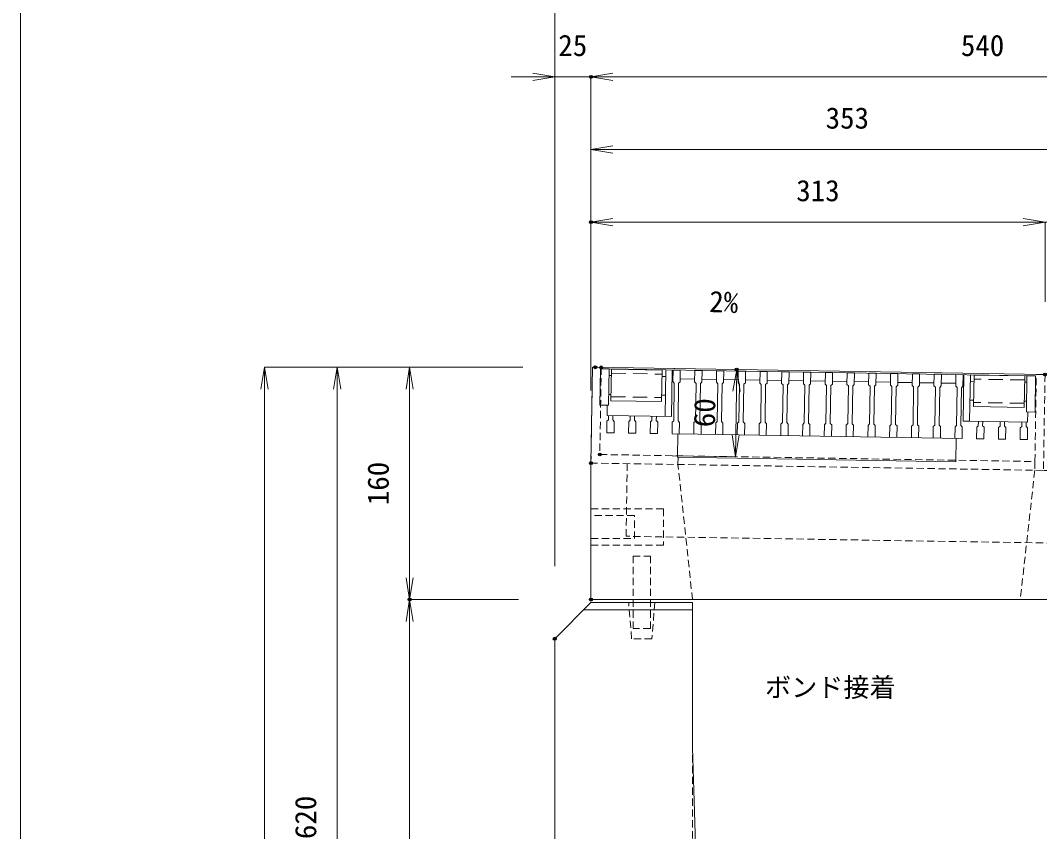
# Model space of a CAD drawing. Units: millimetres, scale not verified. Extents: x -1945 to 1945, y -1141 to 1699.
# Drawn here: x -1945 to -1242, y 60 to 619 of the extents above; entities that cross this region are included whole.
import ezdxf
from ezdxf.enums import TextEntityAlignment as Align

# ---------------------------------------------------------------- set-up
doc = ezdxf.new("R2010")
doc.units = ezdxf.units.MM
doc.header["$LTSCALE"] = 10
doc.header["$PDMODE"] = 32
doc.header["$PDSIZE"] = 2
doc.linetypes.add('USER1', pattern=[0.75, 0.5, -0.25])
doc.linetypes.add('USER2', pattern=[1.5, 1, -0.5])
for name, color, linetype, lineweight in [('0-1_TITLE', 7, 'Continuous', 18), ('0-3_KIJUN', 7, 'USER1', 18), ('0-5_SUNPO_S10', 3, 'Continuous', 18), ('0-7_10-グレ__チング', 5, 'Continuous', 18), ('0-9__0-0_0', 7, 'Continuous', 18)]:
    doc.layers.add(name, color=color, linetype=linetype, lineweight=lineweight)
doc.layers.add('0-A__0-2_DEFPOINTS', color=7, linetype='Continuous')
doc.styles.add('ＭＳ ゴシック', font='')
doc.styles.get('ＭＳ ゴシック').set_extended_font_data('MS Gothic')

# ---------------------------------------------------------------- blocks, each defined once
blk = doc.blocks.new('_OPEN')
at = {"layer": '0-9__0-0_0'}
blk.add_line((0, 0), (-1, 0), dxfattribs=at)
blk.add_lwpolyline([(-1, 0.1667), (0, 0), (-1, -0.1667)], dxfattribs=at)
blk = doc.blocks.new('_D2')
at = {"layer": '0-5_SUNPO_S10'}
for p, q in [((346.34, 1799.64), (168.34, 1799.64)), ((168.34, 1784.64), (168.34, 954.64)), ((338.34, 939.64), (168.34, 939.64))]:
    blk.add_line(p, q, dxfattribs=at)
at = {"layer": '0-A__0-2_DEFPOINTS'}
for p in [(396.34, 1799.64), (168.34, 939.64), (388.34, 939.64)]:
    blk.add_point(p, dxfattribs=at)
at = {"layer": '0-5_SUNPO_S10', "xscale": 15, "yscale": 15}
for p, rotation in [((168.34, 1799.64), 90), ((168.34, 939.64), 270)]:
    blk.add_blockref('_OPEN', p, dxfattribs=dict(at, rotation=rotation))
at = {"layer": '0-5_SUNPO_S10', "color": 7, "style": 'ＭＳ ゴシック'}
blk.add_text('860', height=14.66, rotation=90, dxfattribs=at).set_placement((158.34, 1354.64), align=Align.BOTTOM_LEFT)
blk = doc.blocks.new('_D20')
at = {"layer": '0-5_SUNPO_S10'}
for p, q in [((393.34, 1783.65), (393.34, 1949.64)), ((408.34, 1949.64), (731.84, 1949.64)), ((746.84, 1845.53), (746.84, 1949.64))]:
    blk.add_line(p, q, dxfattribs=at)
at = {"layer": '0-A__0-2_DEFPOINTS'}
for p in [(746.84, 1949.64), (746.84, 1795.53), (393.34, 1733.65)]:
    blk.add_point(p, dxfattribs=at)
at = {"layer": '0-5_SUNPO_S10', "xscale": 15, "yscale": 15, "rotation": 180}
blk.add_blockref('_OPEN', (393.34, 1949.64), dxfattribs=at)
at = {"layer": '0-5_SUNPO_S10', "xscale": 15, "yscale": 15}
blk.add_blockref('_OPEN', (746.84, 1949.64), dxfattribs=at)
at = {"layer": '0-5_SUNPO_S10', "color": 7, "style": 'ＭＳ ゴシック'}
blk.add_text('353', height=14.66, dxfattribs=at).set_placement((555.09, 1959.64), align=Align.BOTTOM_LEFT)
blk = doc.blocks.new('_D22')
at = {"layer": '0-5_SUNPO_S10'}
for p, q in [((353.34, 1999.64), (338.34, 1999.64)), ((368.34, 1662.64), (368.34, 1999.64)), ((368.34, 1999.64), (393.34, 1999.64)), ((393.34, 1783.65), (393.34, 1999.64)), ((408.34, 1999.64), (423.34, 1999.64))]:
    blk.add_line(p, q, dxfattribs=at)
at = {"layer": '0-A__0-2_DEFPOINTS'}
for p in [(393.34, 1999.64), (393.34, 1733.65), (368.34, 1612.64)]:
    blk.add_point(p, dxfattribs=at)
at = {"layer": '0-5_SUNPO_S10', "xscale": 15, "yscale": 15}
blk.add_blockref('_OPEN', (368.34, 1999.64), dxfattribs=at)
at = {"layer": '0-5_SUNPO_S10', "xscale": 15, "yscale": 15, "rotation": 180}
blk.add_blockref('_OPEN', (393.34, 1999.64), dxfattribs=at)
at = {"layer": '0-5_SUNPO_S10', "color": 7, "style": 'ＭＳ ゴシック'}
blk.add_text('25', height=14.66, dxfattribs=at).set_placement((370.84, 2009.64), align=Align.BOTTOM_LEFT)
blk = doc.blocks.new('_D23')
at = {"layer": '0-5_SUNPO_S10'}
for p, q in [((393.34, 1783.65), (393.34, 1999.64)), ((408.34, 1999.64), (918.34, 1999.64)), ((933.34, 1785.53), (933.34, 1999.64))]:
    blk.add_line(p, q, dxfattribs=at)
at = {"layer": '0-A__0-2_DEFPOINTS'}
for p in [(933.34, 1999.64), (933.34, 1735.53), (393.34, 1733.65)]:
    blk.add_point(p, dxfattribs=at)
at = {"layer": '0-5_SUNPO_S10', "xscale": 15, "yscale": 15, "rotation": 180}
blk.add_blockref('_OPEN', (393.34, 1999.64), dxfattribs=at)
at = {"layer": '0-5_SUNPO_S10', "xscale": 15, "yscale": 15}
blk.add_blockref('_OPEN', (933.34, 1999.64), dxfattribs=at)
at = {"layer": '0-5_SUNPO_S10', "color": 7, "style": 'ＭＳ ゴシック'}
blk.add_text('540', height=14.66, dxfattribs=at).set_placement((648.34, 2009.64), align=Align.BOTTOM_LEFT)
blk = doc.blocks.new('_D25')
at = {"layer": '0-5_SUNPO_S10'}
for p, q in [((368.34, 1662.64), (368.34, 2049.64)), ((383.34, 2049.64), (943.34, 2049.64)), ((958.34, 1662.64), (958.34, 2049.64))]:
    blk.add_line(p, q, dxfattribs=at)
at = {"layer": '0-A__0-2_DEFPOINTS'}
for p in [(958.34, 2049.64), (368.34, 1612.64), (958.34, 1612.64)]:
    blk.add_point(p, dxfattribs=at)
at = {"layer": '0-5_SUNPO_S10', "xscale": 15, "yscale": 15, "rotation": 180}
blk.add_blockref('_OPEN', (368.34, 2049.64), dxfattribs=at)
at = {"layer": '0-5_SUNPO_S10', "xscale": 15, "yscale": 15}
blk.add_blockref('_OPEN', (958.34, 2049.64), dxfattribs=at)
at = {"layer": '0-5_SUNPO_S10', "color": 7, "style": 'ＭＳ ゴシック'}
blk.add_text('590', height=14.66, dxfattribs=at).set_placement((648.34, 2059.64), align=Align.BOTTOM_LEFT)
blk = doc.blocks.new('_D26')
at = {"layer": '0-5_SUNPO_S10'}
for p, q in [((346.34, 1799.64), (268.34, 1799.64)), ((268.34, 1784.64), (268.34, 1654.64)), ((343.34, 1639.64), (268.34, 1639.64))]:
    blk.add_line(p, q, dxfattribs=at)
at = {"layer": '0-A__0-2_DEFPOINTS'}
for p in [(396.34, 1799.64), (268.34, 1639.64), (393.34, 1639.64)]:
    blk.add_point(p, dxfattribs=at)
at = {"layer": '0-5_SUNPO_S10', "xscale": 15, "yscale": 15}
for p, rotation in [((268.34, 1799.64), 90), ((268.34, 1639.64), 270)]:
    blk.add_blockref('_OPEN', p, dxfattribs=dict(at, rotation=rotation))
at = {"layer": '0-5_SUNPO_S10', "color": 7, "style": 'ＭＳ ゴシック'}
blk.add_text('160', height=14.66, rotation=90, dxfattribs=at).set_placement((258.34, 1704.64), align=Align.BOTTOM_LEFT)
blk = doc.blocks.new('_D27')
at = {"layer": '0-5_SUNPO_S10'}
for p, q in [((343.34, 1639.64), (268.34, 1639.64)), ((268.34, 1624.64), (268.34, 1194.64)), ((613.34, 1179.64), (268.34, 1179.64))]:
    blk.add_line(p, q, dxfattribs=at)
at = {"layer": '0-A__0-2_DEFPOINTS'}
for p in [(393.34, 1639.64), (268.34, 1179.64), (663.34, 1179.64)]:
    blk.add_point(p, dxfattribs=at)
at = {"layer": '0-5_SUNPO_S10', "xscale": 15, "yscale": 15}
for p, rotation in [((268.34, 1639.64), 90), ((268.34, 1179.64), 270)]:
    blk.add_blockref('_OPEN', p, dxfattribs=dict(at, rotation=rotation))
at = {"layer": '0-5_SUNPO_S10', "color": 7, "style": 'ＭＳ ゴシック'}
blk.add_text('460', height=14.66, rotation=90, dxfattribs=at).set_placement((258.34, 1394.64), align=Align.BOTTOM_LEFT)
blk = doc.blocks.new('_D28')
at = {"layer": '0-5_SUNPO_S10'}
for p, q in [((346.34, 1799.64), (218.34, 1799.64)), ((218.34, 1784.64), (218.34, 1194.64)), ((613.34, 1179.64), (218.34, 1179.64))]:
    blk.add_line(p, q, dxfattribs=at)
at = {"layer": '0-A__0-2_DEFPOINTS'}
for p in [(396.34, 1799.64), (218.34, 1179.64), (663.34, 1179.64)]:
    blk.add_point(p, dxfattribs=at)
at = {"layer": '0-5_SUNPO_S10', "xscale": 15, "yscale": 15}
for p, rotation in [((218.34, 1799.64), 90), ((218.34, 1179.64), 270)]:
    blk.add_blockref('_OPEN', p, dxfattribs=dict(at, rotation=rotation))
at = {"layer": '0-5_SUNPO_S10', "color": 7, "style": 'ＭＳ ゴシック'}
blk.add_text('620', height=14.66, rotation=90, dxfattribs=at).set_placement((208.34, 1474.64), align=Align.BOTTOM_LEFT)
blk = doc.blocks.new('_D34')
at = {"layer": '0-5_SUNPO_S10'}
for p, q in [((393.34, 1783.65), (393.34, 1899.64)), ((691.36, 1899.64), (408.34, 1899.64)), ((706.36, 1844.64), (706.36, 1899.64))]:
    blk.add_line(p, q, dxfattribs=at)
at = {"layer": '0-A__0-2_DEFPOINTS'}
for p in [(393.34, 1899.64), (706.36, 1794.64), (393.34, 1733.65)]:
    blk.add_point(p, dxfattribs=at)
at = {"layer": '0-5_SUNPO_S10', "xscale": 15, "yscale": 15, "rotation": 180}
blk.add_blockref('_OPEN', (393.34, 1899.64), dxfattribs=at)
at = {"layer": '0-5_SUNPO_S10', "xscale": 15, "yscale": 15}
blk.add_blockref('_OPEN', (706.36, 1899.64), dxfattribs=at)
at = {"layer": '0-5_SUNPO_S10', "color": 7, "style": 'ＭＳ ゴシック'}
blk.add_text('313', height=14.66, dxfattribs=at).set_placement((534.85, 1909.64), align=Align.BOTTOM_LEFT)
blk = doc.blocks.new('_D35')
at = {"layer": '0-5_SUNPO_S10'}
for p, q in [((691.36, 1899.64), (676.36, 1899.64)), ((706.36, 1844.64), (706.36, 1899.64)), ((706.36, 1899.64), (746.84, 1899.64)), ((746.84, 1845.53), (746.84, 1899.64)), ((761.84, 1899.64), (776.84, 1899.64))]:
    blk.add_line(p, q, dxfattribs=at)
at = {"layer": '0-A__0-2_DEFPOINTS'}
for p in [(746.84, 1899.64), (706.36, 1794.64), (746.84, 1795.53)]:
    blk.add_point(p, dxfattribs=at)
at = {"layer": '0-5_SUNPO_S10', "xscale": 15, "yscale": 15}
blk.add_blockref('_OPEN', (706.36, 1899.64), dxfattribs=at)
at = {"layer": '0-5_SUNPO_S10', "xscale": 15, "yscale": 15, "rotation": 180}
blk.add_blockref('_OPEN', (746.84, 1899.64), dxfattribs=at)
at = {"layer": '0-5_SUNPO_S10', "color": 7, "style": 'ＭＳ ゴシック'}
blk.add_text('40', height=14.66, dxfattribs=at).set_placement((716.6, 1909.64), align=Align.BOTTOM_LEFT)
blk = doc.blocks.new('M16_insert_dan')
at = {"layer": '0-3_KIJUN', "color": 3}
for points in [[(0, -12.5), (-50, -12.5), (-50, 12.5), (0, 12.5)], [(0, 8), (-30, 8), (-30, -8), (0, -8)]]:
    blk.add_lwpolyline(points, close=True, dxfattribs=at)
blk = doc.blocks.new('_D43')
at = {"layer": '0-5_SUNPO_S10'}
for p, q in [((450.39, 1798.74), (493.84, 1798.04)), ((493.11, 1753.05), (493.59, 1783.04)), ((449.43, 1738.75), (492.87, 1738.05))]:
    blk.add_line(p, q, dxfattribs=at)
at = {"layer": '0-A__0-2_DEFPOINTS'}
for p in [(400.4, 1799.54), (493.84, 1798.04), (399.44, 1739.55)]:
    blk.add_point(p, dxfattribs=at)
at = {"layer": '0-5_SUNPO_S10', "xscale": 15, "yscale": 15}
for p, rotation in [((493.84, 1798.04), 89.08176), ((492.87, 1738.05), 269.08176)]:
    blk.add_blockref('_OPEN', p, dxfattribs=dict(at, rotation=rotation))
at = {"layer": '0-5_SUNPO_S10', "color": 7, "style": 'ＭＳ ゴシック'}
blk.add_text('60', height=14.66, rotation=89.082, dxfattribs=at).set_placement((483.2, 1758.21), align=Align.BOTTOM_LEFT)
blk = doc.blocks.new('A$C1DA314C5')
at = {"layer": '0-7_10-グレ__チング'}
for p, q in [((0, 60), (6, 60)), ((0, 60), (0, 35)), ((6, 60), (6, 35)), ((45, 60), (6, 60)), ((7.5, 59.85), (7.5, 38.15)), ((7.5, 59.85), (42.5, 59.85)), ((42.5, 59.85), (42.5, 38.15)), ((45, 60), (45, 28)), ((294, 60), (45, 60)), ((49.5, 60), (49.5, 28)), ((55, 60), (55, 52)), ((65, 60), (65, 52)), ((70, 60), (65, 60)), ((70, 60), (70, 52)), ((85, 60), (80, 60)), ((80, 60), (80, 52)), ((85, 60), (85, 52)), ((100, 60), (95, 60)), ((95, 60), (95, 52)), ((100, 60), (100, 52)), ((115, 60), (110, 60)), ((110, 60), (110, 52)), ((115, 60), (115, 52)), ((130, 60), (125, 60)), ((125, 60), (125, 52)), ((130, 60), (130, 52)), ((145, 60), (140, 60)), ((140, 60), (140, 52)), ((145, 60), (145, 52)), ((160, 60), (155, 60)), ((155, 60), (155, 52)), ((160, 60), (160, 52)), ((175, 60), (170, 60)), ((170, 60), (170, 52)), ((175, 60), (175, 52)), ((190, 60), (185, 60)), ((185, 60), (185, 52)), ((190, 60), (190, 52)), ((205, 60), (200, 60)), ((200, 60), (200, 52)), ((205, 60), (205, 52)), ((220, 60), (215, 60)), ((215, 60), (215, 52)), ((220, 60), (220, 52)), ((235, 60), (230, 60)), ((230, 60), (230, 52)), ((235, 60), (235, 52)), ((245, 60), (245, 52)), ((250, 60), (245, 60)), ((250, 60), (250, 52)), ((250.5, 60), (250.5, 28)), ((255, 60), (255, 28)), ((255, 60), (294, 60)), ((292.5, 59.85), (257.5, 59.85)), ((257.5, 59.85), (257.5, 38.15)), ((292.5, 59.85), (292.5, 38.15)), ((294, 60), (294, 35)), ((300, 60), (294, 60)), ((300, 35), (300, 60)), ((51, 51), (50, 52)), ((51, 51), (51, 25)), ((54, 51), (55, 52)), ((54, 51), (54, 25)), ((55, 54), (65, 54)), ((66, 51), (65, 52)), ((66, 51), (66, 25)), ((69, 51), (70, 52)), ((69, 51), (69, 25)), ((70, 54), (80, 54)), ((81, 51), (80, 52)), ((81, 51), (81, 25)), ((84, 51), (85, 52)), ((84, 51), (84, 25)), ((85, 54), (95, 54)), ((96, 51), (95, 52)), ((96, 51), (96, 25)), ((99, 51), (100, 52)), ((99, 51), (99, 25)), ((100, 54), (110, 54)), ((111, 51), (110, 52)), ((111, 51), (111, 25)), ((114, 51), (115, 52)), ((114, 51), (114, 25)), ((115, 54), (125, 54)), ((126, 51), (125, 52)), ((126, 51), (126, 25)), ((129, 51), (130, 52)), ((129, 51), (129, 25)), ((130, 54), (140, 54)), ((141, 51), (140, 52)), ((141, 51), (141, 25)), ((144, 51), (145, 52)), ((144, 51), (144, 25)), ((145, 54), (155, 54)), ((156, 51), (155, 52)), ((156, 51), (156, 25)), ((159, 51), (160, 52)), ((159, 51), (159, 25)), ((160, 54), (170, 54)), ((171, 51), (170, 52)), ((171, 51), (171, 25)), ((174, 51), (175, 52)), ((174, 51), (174, 25)), ((175, 54), (185, 54)), ((186, 51), (185, 52)), ((186, 51), (186, 25)), ((189, 51), (190, 52)), ((189, 51), (189, 25)), ((190, 54), (200, 54)), ((201, 51), (200, 52)), ((201, 51), (201, 25)), ((204, 51), (205, 52)), ((204, 51), (204, 25)), ((205, 54), (215, 54)), ((216, 51), (215, 52)), ((216, 51), (216, 25)), ((219, 51), (220, 52)), ((219, 51), (219, 25)), ((220, 54), (230, 54)), ((231, 51), (230, 52)), ((231, 51), (231, 25)), ((234, 51), (235, 52)), ((234, 51), (234, 25)), ((235, 54), (245, 54)), ((246, 51), (245, 52)), ((246, 51), (246, 25)), ((249, 51), (250, 52)), ((249, 51), (249, 25)), ((7.5, 38.15), (42.5, 38.15)), ((292.5, 38.15), (257.5, 38.15)), ((0, 35), (6, 35)), ((300, 35), (294, 35)), ((295, 35), (295, 28)), ((6, 25), (5, 24)), ((6, 28), (6, 25)), ((9, 28), (9, 25)), ((9, 25), (10, 24)), ((10, 24), (10, 16)), ((21, 25), (20, 24)), ((20, 24), (20, 16)), ((21, 28), (21, 25)), ((24, 28), (24, 25)), ((24, 25), (25, 24)), ((25, 24), (25, 16)), ((36, 25), (35, 24)), ((35, 24), (35, 16)), ((36, 28), (36, 25)), ((39, 28), (39, 25)), ((39, 25), (40, 24)), ((40, 24), (40, 16)), ((51, 25), (50, 24)), ((50, 24), (50, 16)), ((54, 25), (55, 24)), ((55, 24), (55, 16)), ((66, 25), (65, 24)), ((65, 24), (65, 16)), ((69, 25), (70, 24)), ((70, 24), (70, 16)), ((81, 25), (80, 24)), ((80, 24), (80, 16)), ((84, 25), (85, 24)), ((85, 24), (85, 16)), ((96, 25), (95, 24)), ((95, 24), (95, 16)), ((99, 25), (100, 24)), ((100, 24), (100, 16)), ((111, 25), (110, 24)), ((110, 24), (110, 16)), ((114, 25), (115, 24)), ((115, 24), (115, 16)), ((126, 25), (125, 24)), ((125, 24), (125, 16)), ((129, 25), (130, 24)), ((130, 24), (130, 16)), ((141, 25), (140, 24)), ((140, 24), (140, 16)), ((144, 25), (145, 24)), ((145, 24), (145, 16)), ((156, 25), (155, 24)), ((155, 24), (155, 16)), ((159, 25), (160, 24)), ((160, 24), (160, 16)), ((171, 25), (170, 24)), ((170, 24), (170, 16)), ((174, 25), (175, 24)), ((175, 24), (175, 16)), ((186, 25), (185, 24)), ((185, 24), (185, 16)), ((189, 25), (190, 24)), ((190, 24), (190, 16)), ((201, 25), (200, 24)), ((200, 24), (200, 16)), ((204, 25), (205, 24)), ((205, 24), (205, 16)), ((216, 25), (215, 24)), ((215, 24), (215, 16)), ((219, 25), (220, 24)), ((220, 24), (220, 16)), ((231, 25), (230, 24)), ((230, 24), (230, 16)), ((234, 25), (235, 24)), ((235, 24), (235, 16)), ((246, 25), (245, 24)), ((245, 24), (245, 16)), ((249, 25), (250, 24)), ((250, 24), (250, 16)), ((250.5, 28), (255, 28)), ((255, 28), (295, 28)), ((261, 25), (260, 24)), ((260, 24), (260, 16)), ((261, 28), (261, 25)), ((264, 28), (264, 25)), ((264, 25), (265, 24)), ((265, 24), (265, 16)), ((276, 25), (275, 24)), ((275, 24), (275, 16)), ((276, 28), (276, 25)), ((279, 28), (279, 25)), ((279, 25), (280, 24)), ((280, 24), (280, 16)), ((291, 25), (290, 24)), ((290, 24), (290, 16)), ((291, 28), (291, 25)), ((294, 28), (294, 25)), ((294, 25), (295, 24)), ((295, 24), (295, 16)), ((20, 16), (25, 16)), ((35, 16), (40, 16)), ((50, 16), (55, 16)), ((54, 16), (250, 16)), ((54, 0), (54, 16)), ((246, 0), (246, 16)), ((260, 16), (265, 16)), ((275, 16), (280, 16)), ((290, 16), (295, 16)), ((246, 0), (54, 0))]:
    blk.add_line(p, q, dxfattribs=at)
at = {"layer": '0-7_10-グレ__チング', "linetype": 'USER2'}
for p, q in [((7.5, 57.05), (42.5, 57.05)), ((292.5, 57.05), (257.5, 57.05)), ((6, 55.5), (7.5, 55.5)), ((42.5, 55.5), (45, 55.5)), ((257.5, 55.5), (255, 55.5)), ((294, 55.5), (292.5, 55.5)), ((6, 42.5), (7.5, 42.5)), ((42.5, 42.5), (45, 42.5)), ((257.5, 42.5), (255, 42.5)), ((294, 42.5), (292.5, 42.5)), ((7.5, 40.95), (42.5, 40.95)), ((292.5, 40.95), (257.5, 40.95))]:
    blk.add_line(p, q, dxfattribs=at)
at = {"layer": '0-7_10-グレ__チング'}
for points in [[(55, 60), (50, 60), (50, 52)], [(5, 35), (5, 28), (49.5, 28)], [(5, 24), (5, 16), (10, 16)]]:
    blk.add_lwpolyline(points, dxfattribs=at)

msp = doc.modelspace()

# ---------------------------------------------------------------- linework, layer by layer
at = {"layer": '0-1_TITLE', "color": 2}
msp.add_lwpolyline([(-1945, -1141.17), (1945, -1141.17), (1945, 1698.83), (-1945, 1698.83)], close=True, dxfattribs=at)
at = {"layer": '0-3_KIJUN', "linetype": 'Continuous'}
msp.add_line((-1556.66, 212.64), (-1481.66, 212.64), dxfattribs=at)
msp.add_lwpolyline([(-1011.66, 315.53), (-1011.66, 219.64), (-1551.66, 219.64), (-1551.66, 313.65), (-1550.6, 379.64), (-1238.64, 374.64), (-1198.16, 375.53), (-1193.16, 315.53)], close=True, dxfattribs=at)
at = {"layer": '0-3_KIJUN'}
for points in [[(-1244.64, 374.73), (-1238.64, 374.64), (-1239.7, 308.65), (-1551.66, 313.65), (-1550.6, 379.64), (-1544.6, 379.54), (-1545.56, 319.55), (-1245.6, 314.74)], [(-1522.66, 249.64), (-1510.66, 249.64), (-1510.66, 199.64), (-1522.66, 199.64)], [(-1525.66, 217.64), (-1507.66, 217.64), (-1509.66, 192.64), (-1523.66, 192.64)]]:
    msp.add_lwpolyline(points, close=True, dxfattribs=at)
for points in [[(-1245.6, 314.74), (-1245.7, 308.74), (-1255.7, 219.64), (-1481.67, 219.64), (-1491.67, 312.68), (-1491.57, 318.68)], [(-1239.2, 308.64), (-1036.72, 305.39), (-1037.52, 255.4), (-1527.46, 263.25), (-1526.66, 313.24)], [(-1481.66, 217.64), (-1481.66, -385.36), (-1081.66, -385.36), (-1081.66, 217.64)]]:
    msp.add_lwpolyline(points, dxfattribs=at)
at = {"layer": '0-3_KIJUN', "linetype": 'Continuous'}
msp.add_lwpolyline([(-1476.66, -45.36), (-1481.66, 117.64), (-1481.66, 217.64), (-1551.66, 217.64), (-1576.66, 192.64), (-1576.66, -460.36), (-1556.66, -480.36), (-1006.66, -480.36), (-986.66, -460.36), (-986.66, 192.64), (-1011.66, 217.64), (-1081.66, 217.64), (-1081.66, 117.64), (-1086.66, -45.36)], dxfattribs=at)

# ---------------------------------------------------------------- block references
at = {"layer": '0-3_KIJUN', "rotation": 180}
msp.add_blockref('M16_insert_dan', (-1551.66, 269.64), dxfattribs=at)
at = {"layer": '0-5_SUNPO_S10'}
for name in ['_D25', '_D22', '_D23', '_D20', '_D34', '_D35', '_D2', '_D28', '_D26', '_D43', '_D27']:
    msp.add_blockref(name, (-1945, -1420), dxfattribs=at)
at = {"layer": '0-7_10-グレ__チング', "rotation": 359.08176}
msp.add_blockref('A$C1DA314C5', (-1546.03, 318.57), dxfattribs=at)

# ---------------------------------------------------------------- texts
at = {"layer": '0-5_SUNPO_S10', "color": 7, "style": 'ＭＳ ゴシック'}
msp.add_text('2%', height=14.66, rotation=358, dxfattribs=at).set_placement((-1470.5, 413.32), align=Align.BOTTOM_LEFT)
msp.add_text('ボンド接着', height=13.2, dxfattribs=at).set_placement((-1431.66, 148.64), align=Align.BOTTOM_LEFT)

doc.saveas('drawing.dxf')
